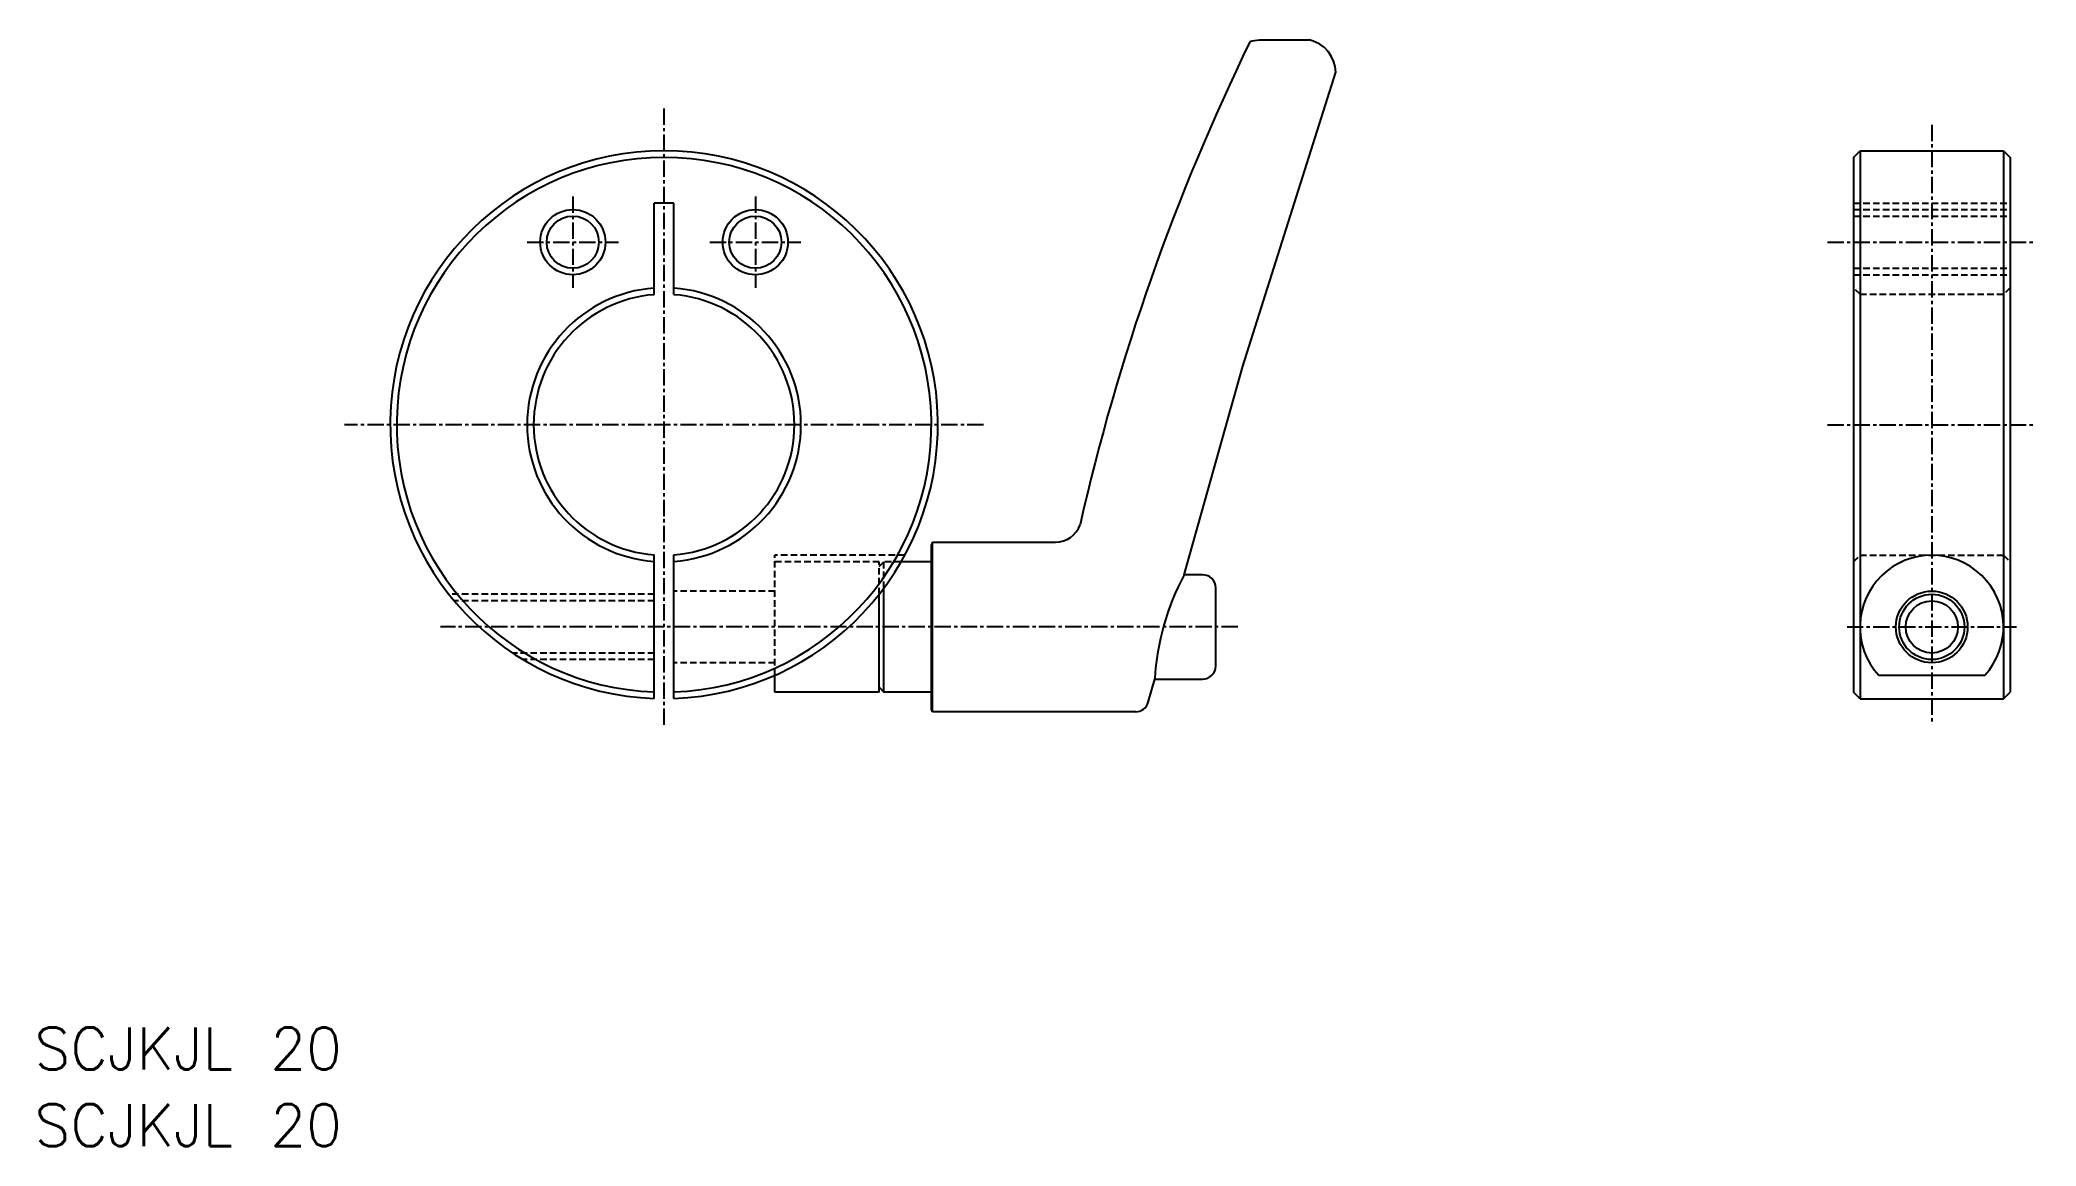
# Model space of a CAD drawing. Extents: x 10 to 163, y -104 to -19.
import ezdxf

# ---------------------------------------------------------------- set-up
doc = ezdxf.new("R2010")
doc.units = 0
doc.linetypes.add('CENTER', pattern=[2, 1.25, -0.25, 0.25, -0.25])
doc.linetypes.add('DASHED', pattern=[0.75, 0.5, -0.25])
doc.layers.get('0').update_dxf_attribs({"linetype": 'CONTINUOUS'})
doc.layers.add('CENTER', color=1, linetype='CENTER')
doc.styles.get("Standard").update_dxf_attribs({"font": 'txt.shx', "bigfont": 'bigfont.shx'})

# ---------------------------------------------------------------- blocks, each defined once
blk = doc.blocks.new('CLDF')
at = {"color": 7, "linetype": 'CONTINUOUS'}
for p, q in [((25.14, 45), (28.99, 45)), ((23.89, 20), (31, 42.52)), ((19.38, 4), (23.89, 20)), ((0.09, 6.5), (0, 6.3)), ((0, -6.3), (0, 6.3)), ((0.09, 6.5), (9.51, 6.5)), ((0.09, -6.5), (0.09, 6.5)), ((20.8, 4), (19.38, 4)), ((21.8, -3), (21.8, 3)), ((16.63, -5.77), (17.13, -4)), ((17.13, -4), (20.8, -4)), ((0.09, -6.5), (0, -6.3)), ((15.67, -6.5), (0.09, -6.5))]:
    blk.add_line(p, q, dxfattribs=at)
for centre, radius, start, end in [((178.43, -30.15), 171.3, 154.0311, 167.1877), ((25.95, 39.05), 6, 97.7241, 104.6825), ((28.43, 42.49), 2.57, 0.645, 77.5412), ((9.51, 8.5), 2, 270, 340.621), ((36.81, -5.22), 19.72, 152.1114, 176.4391), ((20.8, 3), 1, 0, 90), ((20.8, -3), 1, 270, 0), ((15.67, -5.5), 1, 270, 344.2753)]:
    blk.add_arc(centre, radius, start, end, dxfattribs=at)

msp = doc.modelspace()

# ---------------------------------------------------------------- linework, layer by layer
at = {"color": 7, "linetype": 'CONTINUOUS'}
for p, q in [((148.82, -28.04), (149.32, -27.54)), ((149.32, -27.54), (149.32, -69.54)), ((149.32, -27.54), (160.32, -27.54)), ((160.32, -27.54), (160.32, -69.54)), ((160.32, -27.54), (160.82, -28.04)), ((148.82, -28.04), (148.82, -69.04)), ((160.82, -28.04), (160.82, -69.04)), ((56.86, -38.56), (56.86, -31.54)), ((58.36, -31.54), (56.86, -31.54)), ((58.36, -38.56), (58.36, -31.54)), ((56.86, -69.52), (56.86, -58.51)), ((58.36, -69.52), (58.36, -58.51)), ((78.11, -59.04), (75.79, -59.04)), ((74.47, -69.04), (74.47, -61.05)), ((74.11, -69.04), (74.11, -61.53)), ((66.11, -69.04), (66.11, -67.74)), ((74.11, -68.67), (74.47, -69.04)), ((150.75, -67.74), (158.88, -67.74)), ((74.11, -69.04), (66.11, -69.04)), ((78.11, -69.04), (74.47, -69.04)), ((149.32, -69.54), (148.82, -69.04)), ((149.32, -69.54), (160.32, -69.54)), ((160.32, -69.54), (160.82, -69.04))]:
    msp.add_line(p, q, dxfattribs=at)
at = {"color": 3, "linetype": 'DASHED'}
for p, q in [((148.82, -31.54), (160.82, -31.54)), ((148.82, -32.04), (160.82, -32.04)), ((148.82, -32.54), (160.82, -32.54)), ((148.82, -36.54), (160.82, -36.54)), ((148.82, -37.04), (160.82, -37.04)), ((149.32, -38.54), (148.82, -38.04)), ((160.82, -38.04), (160.32, -38.54)), ((149.32, -38.54), (160.32, -38.54)), ((66.11, -67.74), (66.11, -58.54)), ((76.07, -58.54), (66.11, -58.54)), ((74.11, -59.04), (66.11, -59.04)), ((74.11, -61.53), (74.11, -59.04)), ((74.11, -59.4), (74.47, -59.04)), ((74.47, -61.05), (74.47, -59.04)), ((75.79, -59.04), (74.47, -59.04)), ((148.82, -59.04), (149.32, -58.54)), ((149.32, -58.54), (160.32, -58.54)), ((160.32, -58.54), (160.82, -59.04)), ((56.86, -61.54), (41.11, -61.54)), ((56.86, -62.04), (41.52, -62.04)), ((66.11, -61.29), (58.36, -61.29)), ((56.86, -66.04), (46, -66.04)), ((56.86, -66.54), (46.79, -66.54)), ((66.11, -66.79), (58.36, -66.79))]:
    msp.add_line(p, q, dxfattribs=at)
at = {"color": 3, "linetype": 'CONTINUOUS'}
for centre in [(50.61, -34.54), (64.61, -34.54), (154.82, -64.04)]:
    msp.add_circle(centre, 2.5, dxfattribs=at)
at = {"color": 7, "linetype": 'CONTINUOUS'}
for centre, radius in [((50.61, -34.54), 2), ((64.61, -34.54), 2), ((154.82, -64.04), 2.75), ((154.82, -64.04), 2)]:
    msp.add_circle(centre, radius, dxfattribs=at)
for centre, radius, start, end in [((57.61, -48.54), 21, 272.0467, 267.9533), ((57.61, -48.54), 20.5, 272.0967, 267.9033), ((57.61, -48.54), 10.5, 94.096, 265.904), ((57.61, -48.54), 10.5, 274.096, 85.904), ((57.61, -48.54), 10, 94.3012, 265.6988), ((57.61, -48.54), 10, 274.3012, 85.6988), ((154.82, -64.04), 5.5, 317.6818, 222.3182)]:
    msp.add_arc(centre, radius, start, end, dxfattribs=at)
at = {"layer": 'CENTER', "color": 1, "linetype": 'CENTER'}
for p, q in [((57.61, -71.54), (57.61, -24.04)), ((154.82, -25.54), (154.82, -71.54)), ((50.61, -31.04), (50.61, -38.04)), ((64.61, -31.04), (64.61, -38.04)), ((47.11, -34.54), (54.11, -34.54)), ((61.11, -34.54), (68.11, -34.54)), ((146.82, -34.54), (162.82, -34.54)), ((82.11, -48.54), (33.11, -48.54)), ((146.82, -48.54), (162.82, -48.54)), ((101.61, -64.04), (40.46, -64.04)), ((148.32, -64.04), (161.32, -64.04))]:
    msp.add_line(p, q, dxfattribs=at)

# ---------------------------------------------------------------- block references
at = {"color": 7, "linetype": 'CONTINUOUS'}
msp.add_blockref('CLDF', (78.11, -64.04), dxfattribs=at)

# ---------------------------------------------------------------- texts
for p in [(9.34, -97.96), (9.34, -103.84)]:
    msp.add_text('SCJKJL 20', height=3.2, dxfattribs=at).set_placement(p)

doc.saveas('drawing.dxf')
